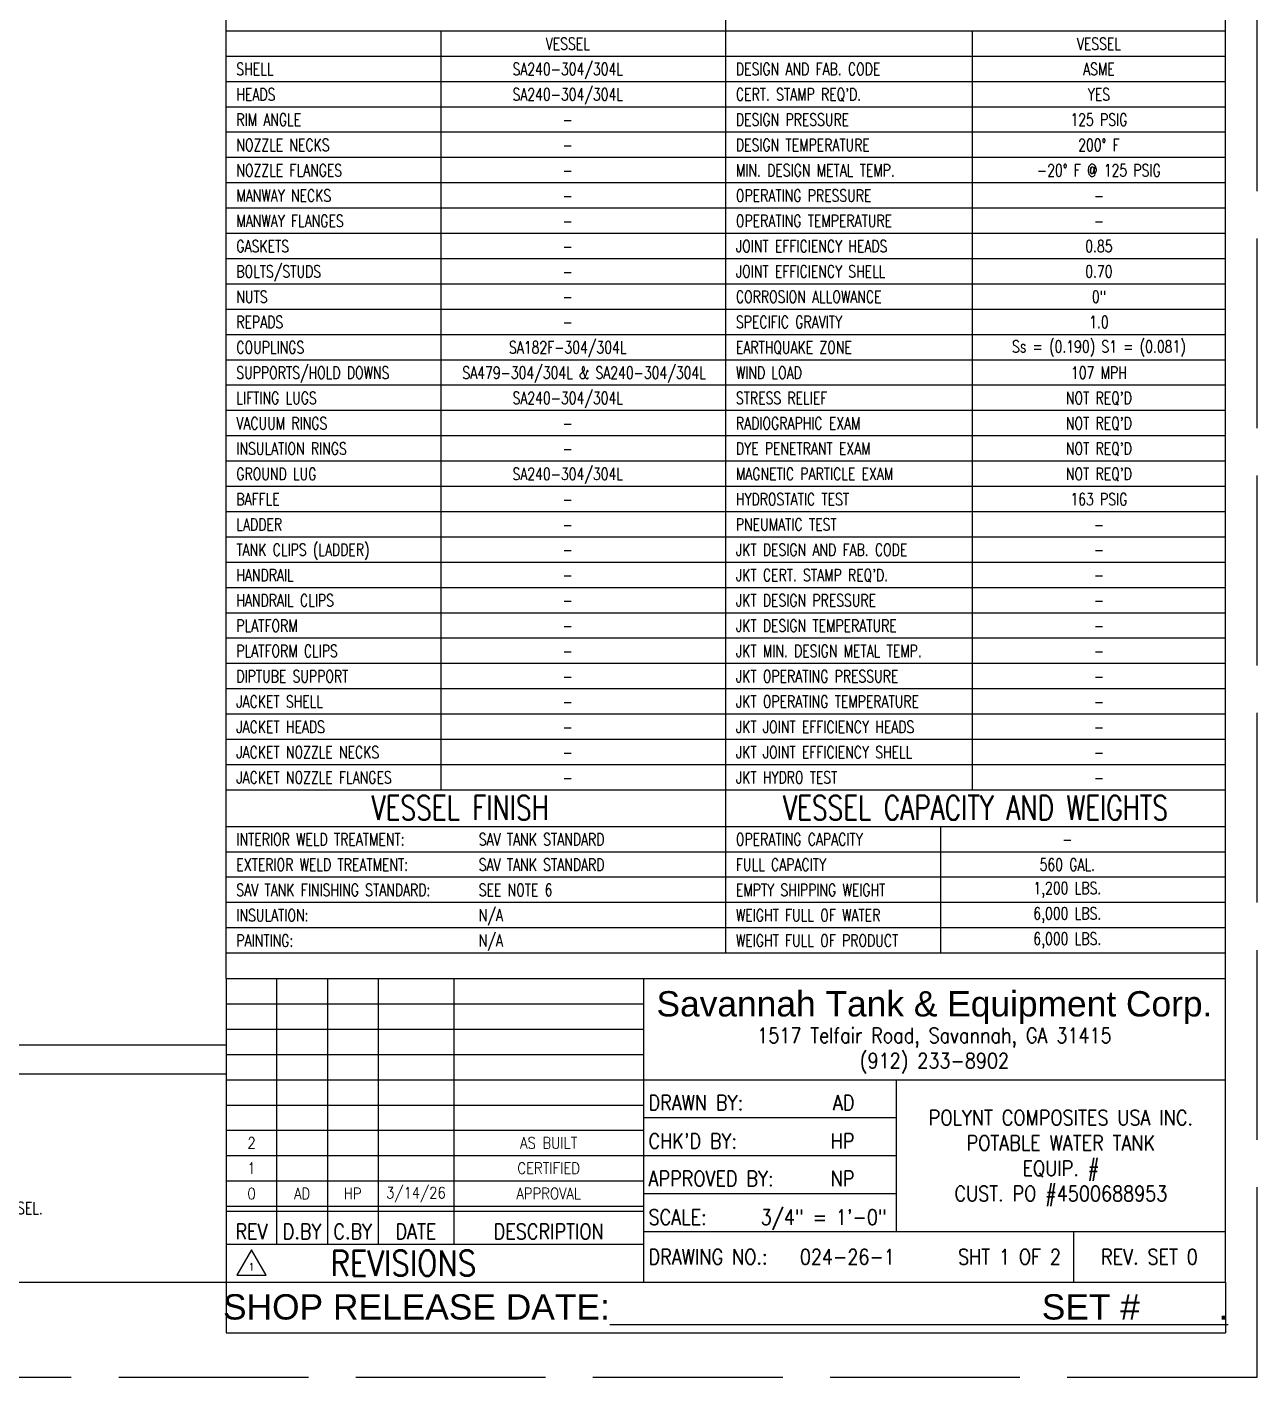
# Model space of a CAD drawing. Extents: x -69 to 372, y 12 to 357.
# Drawn here: x 216.4 to 372, y 12 to 182.7 of the extents above; entities that cross this region are included whole.
import ezdxf
from ezdxf.enums import TextEntityAlignment as Align

# ---------------------------------------------------------------- set-up
doc = ezdxf.new("R2010")
doc.units = 0
doc.header["$LTSCALE"] = 4
doc.header["$MEASUREMENT"] = 0
doc.linetypes.add('AM_ISO02W050', pattern=[7.5, 6, -1.5])
doc.layers.get('0').update_dxf_attribs({"linetype": 'CONTINUOUS'})
doc.layers.get('Defpoints').update_dxf_attribs({"linetype": 'CONTINUOUS'})
doc.layers.add('SHOP TAG', color=11, linetype='CONTINUOUS')
doc.layers.add('TEXT', color=4, linetype='CONTINUOUS')
doc.styles.add('ROMANS', font='ROMANS.shx', dxfattribs={"width": 0.85, "height": 1.92})
doc.styles.get("Standard").update_dxf_attribs({"font": 'sanss___.ttf'})

msp = doc.modelspace()

# ---------------------------------------------------------------- linework, layer by layer
for p, q in [((241.6058097685284, 62.39999999999998), (241.6058097685284, 296)), ((367.9941902314717, 24), (367.9941902314716, 296.0000000000001)), ((367.9941902314717, 24), (367.9941902314716, 296.0000000000001)), ((304.8000000000002, 65.60000000000002), (304.8, 187.2)), ((367.9941902314715, 182.2248039460705), (241.6058097685283, 182.2248039460707)), ((268.8058097685284, 86.22480394607048), (268.8058097685281, 182.2248039460705)), ((335.9999999999999, 86.22480394607048), (335.9999999999999, 182.2248039460706)), ((367.9941902314717, 179.0248039460705), (241.6058097685282, 179.0248039460705)), ((367.9941902314717, 175.8248039460706), (241.6058097685282, 175.8248039460705)), ((367.9941902314717, 172.6248039460706), (241.6058097685282, 172.6248039460706)), ((367.9941902314717, 169.4248039460706), (241.6058097685282, 169.4248039460706)), ((367.9941902314717, 166.2248039460706), (241.6058097685282, 166.2248039460706)), ((367.9941902314717, 163.0248039460706), (241.6058097685283, 163.0248039460706)), ((367.9941902314717, 159.8248039460706), (241.6058097685283, 159.8248039460706)), ((367.9941902314717, 156.6248039460706), (241.6058097685283, 156.6248039460706)), ((367.9941902314717, 153.4248039460706), (241.6058097685283, 153.4248039460706)), ((367.9941902314717, 150.2248039460707), (241.6058097685283, 150.2248039460707)), ((367.9941902314717, 147.0248039460707), (241.6058097685283, 147.0248039460707)), ((367.9941902314717, 143.8248039460707), (241.6058097685283, 143.8248039460707)), ((367.9941902314717, 140.6248039460707), (241.6058097685283, 140.6248039460707)), ((367.9941902314717, 137.4248039460707), (241.6058097685283, 137.4248039460707)), ((367.9941902314717, 134.2248039460703), (241.6058097685282, 134.2248039460703)), ((367.9941902314717, 131.0248039460703), (241.6058097685282, 131.0248039460703)), ((367.9941902314717, 127.8248039460703), (241.6058097685282, 127.8248039460703)), ((367.9941902314717, 124.6248039460703), (241.6058097685282, 124.6248039460703)), ((367.9941902314717, 121.4248039460703), (241.6058097685282, 121.4248039460703)), ((367.9941902314717, 118.2248039460703), (241.6058097685282, 118.2248039460704)), ((367.9941902314717, 115.0248039460703), (241.6058097685282, 115.0248039460703)), ((367.9941902314717, 111.8248039460703), (241.6058097685282, 111.8248039460703)), ((367.9941902314717, 108.6248039460703), (241.6058097685282, 108.6248039460703)), ((367.9941902314717, 105.4248039460703), (241.6058097685282, 105.4248039460704)), ((367.9941902314717, 102.2248039460704), (241.6058097685282, 102.2248039460704)), ((367.9941902314717, 99.02480394607039), (241.6058097685282, 99.02480394607039)), ((367.9941902314717, 95.82480394607039), (241.6058097685282, 95.82480394607039)), ((367.9941902314717, 92.62480394607039), (241.6058097685282, 92.62480394607039)), ((367.9941902314717, 89.42480394607041), (241.6058097685282, 89.42480394607041)), ((367.9941902314717, 86.22480394607044), (241.6058097685282, 86.22480394607048)), ((367.9941902314717, 81.59999999999991), (241.6058097685283, 81.59999999999991)), ((332.0000000000002, 65.60000000000002), (332, 81.59999999999997)), ((367.9941902314717, 78.39999999999992), (241.6058097685283, 78.39999999999992)), ((367.9941902314717, 75.19999999999993), (241.6058097685283, 75.19999999999993)), ((367.9941902314717, 71.99999999999994), (241.6058097685283, 71.99999999999989)), ((367.9941902314717, 68.79999999999995), (241.6058097685283, 68.79999999999995)), ((367.9941902314717, 65.59999999999997), (241.6058097685283, 65.59999999999997)), ((241.6058097685284, 62.39999999999998), (367.9941902314717, 62.39999999999998)), ((241.6058097685283, 62.39999999999998), (241.6058097685283, 24)), ((248.0058097685283, 28.79999999999995), (248.0058097685281, 62.39999999999998)), ((254.4058097685282, 62.39999999999998), (254.4058097685282, 28.79999999999995)), ((260.8058097685282, 62.39999999999998), (260.8058097685282, 28.79999999999995)), ((270.4058097685282, 62.39999999999998), (270.4058097685282, 28.79999999999995)), ((294.3941902314716, 62.39999999999998), (294.3941902314716, 24)), ((241.6058097685282, 59.20000000000005), (294.3941902314716, 59.20000000000005)), ((241.6058097685284, 56), (294.3941902314716, 56)), ((241.6058097685283, 53.97439913961304), (-7.994190231471634, 53.97439913961304)), ((241.6058097685282, 52.80000000000001), (294.3941902314716, 52.80000000000001)), ((241.6058097685283, 50.28810800733496), (87.36580976852838, 50.2881080073349)), ((241.6058097685283, 49.59999999999997), (367.9941902314717, 49.59999999999997)), ((326.3941902314716, 30.39999999999998), (326.3941902314714, 49.59999999999997)), ((241.6058097685283, 46.39999999999998), (294.3941902314716, 46.39999999999998)), ((294.3941902314716, 44.79999999999995), (326.3941902314715, 44.79999999999995)), ((241.6058097685283, 43.19999999999999), (294.3941902314716, 43.19999999999999)), ((241.6058097685283, 40), (294.3941902314716, 40)), ((294.3941902314716, 40), (326.3941902314716, 40)), ((241.6058097685283, 36.80000000000001), (294.3941902314715, 36.80000000000001)), ((294.3941902314716, 35.19999999999999), (326.3941902314716, 35.19999999999999)), ((241.6058097685283, 33.59999999999997), (294.3941902314716, 33.59999999999997)), ((241.6058097685283, 32.95999999999998), (294.3941902314716, 32.95999999999998)), ((294.3941902314716, 30.39999999999998), (367.9941902314717, 30.39999999999998)), ((348.7941902314719, 30.39999999999998), (348.7941902314719, 23.99999999999989)), ((241.6058097685283, 28.79999999999995), (294.3941902314716, 28.79999999999995)), ((-7.994190231471634, 24), (367.9941902314717, 24))]:
    msp.add_line(p, q)
at = {"layer": 'Defpoints', "linetype": 'AM_ISO02W050'}
for p, q in [((372, 12), (372, 300)), ((-12, 12), (372, 12))]:
    msp.add_line(p, q, dxfattribs=at)
at = {"layer": 'SHOP TAG'}
for p, q in [((241.6058097685283, 24), (241.6058097685283, 17.60000000000002)), ((367.9941902314717, 24), (367.9941902314717, 17.60000000000002)), ((241.6058097685283, 17.60000000000002), (367.9941902314717, 17.60000000000002))]:
    msp.add_line(p, q, dxfattribs=at)
at = {"layer": 'TEXT'}
for p, q in [((244.8058097685283, 28.06716003994399), (242.9582889071215, 24.86716003994394)), ((246.6533306299352, 24.86716003994394), (244.8058097685283, 28.06716003994399)), ((242.9582889071215, 24.86716003994394), (246.6533306299352, 24.86716003994394))]:
    msp.add_line(p, q, dxfattribs=at)

# ---------------------------------------------------------------- texts
at = {"layer": 'SHOP TAG'}
msp.add_text('SHOP RELEASE DATE:%%U                                            SET #        .', height=3.2, dxfattribs=at).set_placement((304.7838214602004, 20.86966228205131), align=Align.MIDDLE_CENTER)
at = {"layer": 'TEXT', "style": 'ROMANS'}
for s, height, width, p in [('VESSEL', 1.536, 0.75, (284.8058097685281, 180.6248039460706)), ('VESSEL', 1.536, 0.75, (351.9970951157358, 180.6248039460705)), ('SA240-304/304L', 1.536, 0.75, (284.8058097685281, 177.4248039460706)), ('ASME', 1.536, 0.75, (351.9970951157358, 177.4248039460707)), ('SA240-304/304L', 1.536, 0.75, (284.8058097685281, 174.2248039460707)), ('YES', 1.536, 0.75, (351.9970951157358, 174.2248039460706)), ('-', 1.536, 0.75, (284.8058097685281, 171.0248039460706)), ('-', 1.536, 0.75, (284.8058097685281, 167.8248039460706)), ('-', 1.536, 0.75, (284.8058097685281, 164.6248039460707)), ('-20%%D F @ 125 PSIG', 1.536, 0.75, (351.9970951157358, 164.6248039460707)), ('-', 1.536, 0.75, (284.8058097685283, 161.4248039460706)), ('-', 1.536, 0.75, (284.8058097685283, 158.2248039460707)), ('-', 1.536, 0.75, (284.8058097685283, 155.0248039460706)), ('-', 1.536, 0.75, (284.8058097685283, 151.8248039460707)), ('0"', 1.536, 0.75, (351.9970951157358, 148.6248039460707)), ('-', 1.536, 0.75, (284.8058097685283, 148.6248039460708)), ('-', 1.536, 0.75, (284.8058097685283, 145.4248039460708)), ('1.0', 1.536, 0.75, (351.9970951157358, 145.4248039460707)), ('SA182F-304/304L', 1.536, 0.75, (284.8058097685283, 142.2248039460708)), ('SA479-304/304L & SA240-304/304L', 1.536, 0.75, (286.8819073231502, 139.0248039460708)), ('SA240-304/304L', 1.536, 0.75, (284.8058097685284, 135.8248039460708)), ("NOT REQ'D", 1.536, 0.75, (351.9970951157358, 135.8248039460708)), ("NOT REQ'D", 1.536, 0.75, (351.9970951157358, 132.6248039460708)), ('-', 1.536, 0.75, (284.8058097685284, 132.6248039460708)), ("NOT REQ'D", 1.536, 0.75, (351.9970951157358, 129.4248039460708)), ('-', 1.536, 0.75, (284.8058097685284, 129.4248039460703)), ('SA240-304/304L', 1.536, 0.75, (284.8058097685284, 126.2248039460703)), ("NOT REQ'D", 1.536, 0.75, (351.9970951157358, 126.2248039460708)), ('-', 1.536, 0.75, (284.8058097685284, 123.0248039460703)), ('-', 1.536, 0.75, (284.8058097685283, 119.8248039460703)), ('-', 1.536, 0.75, (284.8058097685283, 116.6248039460703)), ('-', 1.536, 0.75, (351.9970951157358, 116.6248039460709)), ('-', 1.536, 0.75, (284.8058097685283, 113.4248039460703)), ('-', 1.536, 0.75, (351.9970951157358, 113.4248039460709)), ('-', 1.536, 0.75, (284.8058097685283, 110.2248039460704)), ('-', 1.536, 0.75, (284.8058097685283, 107.0248039460704)), ('-', 1.536, 0.75, (284.8058097685283, 103.8248039460704)), ('-', 1.536, 0.75, (351.9970951157358, 103.824803946071)), ('-', 1.536, 0.75, (284.8058097685283, 100.6248039460704)), ('-', 1.536, 0.75, (284.8058097685283, 97.42480394607041)), ('-', 1.536, 0.75, (284.8058097685284, 94.22480394607044)), ('-', 1.536, 0.75, (284.8058097685284, 91.02480394607039)), ('-', 1.536, 0.75, (284.8058097685284, 87.82480394607039)), ('VESSEL FINISH', 3.072, 0.75, (271.2058097685283, 83.99999999999989)), ('VESSEL CAPACITY AND WEIGHTS', 3.072, 0.75, (336.397095115736, 83.99999999999991)), ('-', 1.536, 0.75, (348.0000000000005, 80.00000000000011)), ('560 GAL.', 1.536, 0.75, (348.0000000000005, 76.80000000000013)), ('1517 Telfair Road, Savannah, GA 31415', 1.92, 0.85, (331.1941902314717, 55.19999999999993)), ('(912) 233-8902', 1.92, 0.85, (331.1941902314717, 51.99999999999994)), ('POLYNT COMPOSITES USA INC.', 1.92, 0.85, (347.1941902314716, 44.80000000000001)), ('POTABLE WATER TANK', 1.92, 0.85, (347.1941902314716, 41.59999999999997)), ('EQUIP. #', 1.92, 0.85, (347.1941902314716, 38.39999999999998)), ('CUST. PO #4500688953', 1.92, 0.85, (347.1941902314716, 35.19999999999999)), ('REVISIONS', 3.2, 0.85, (264.0058097685283, 26.39999999999998)), ('REV. SET 0', 1.92, 0.85, (358.3941902314718, 27.19999999999993)), ('1', 0.96, 0.85, (244.8058097685283, 25.9338267066106))]:
    msp.add_text(s, height=height, dxfattribs=dict(at, width=width)).set_placement(p, align=Align.MIDDLE_CENTER)
for s, height, width, p in [('SHELL', 1.536, 0.75, (242.8858097685281, 177.4248039460705)), ('DESIGN AND FAB. CODE', 1.536, 0.75, (306.0799999999999, 177.4248039460706)), ('HEADS', 1.536, 0.75, (242.8858097685281, 174.2248039460707)), ("CERT. STAMP REQ'D.", 1.536, 0.75, (306.0799999999999, 174.2248039460708)), ('RIM ANGLE', 1.536, 0.75, (242.8858097685281, 171.0248039460707)), ('DESIGN PRESSURE', 1.536, 0.75, (306.0799999999999, 171.0248039460708)), ('NOZZLE NECKS', 1.536, 0.75, (242.8858097685281, 167.8248039460705)), ('DESIGN TEMPERATURE', 1.536, 0.75, (306.0799999999999, 167.8248039460707)), ('NOZZLE FLANGES', 1.536, 0.75, (242.8858097685281, 164.6248039460706)), ('MIN. DESIGN METAL TEMP.', 1.536, 0.75, (306.08, 164.6248039460705)), ('MANWAY NECKS', 1.536, 0.75, (242.8858097685282, 161.4248039460706)), ('OPERATING PRESSURE', 1.536, 0.75, (306.0799999999999, 161.4248039460707)), ('MANWAY FLANGES', 1.536, 0.75, (242.8858097685282, 158.2248039460706)), ('OPERATING TEMPERATURE', 1.536, 0.75, (306.08, 158.2248039460706)), ('GASKETS', 1.536, 0.75, (242.8858097685282, 155.0248039460706)), ('JOINT EFFICIENCY HEADS', 1.536, 0.75, (306.0800000000001, 155.0248039460707)), ('BOLTS/STUDS', 1.536, 0.75, (242.8858097685282, 151.8248039460707)), ('JOINT EFFICIENCY SHELL', 1.536, 0.75, (306.0800000000001, 151.8248039460707)), ('NUTS', 1.536, 0.75, (242.8858097685282, 148.6248039460706)), ('CORROSION ALLOWANCE', 1.536, 0.75, (306.0800000000001, 148.6248039460708)), ('REPADS', 1.536, 0.75, (242.8858097685282, 145.4248039460707)), ('SPECIFIC GRAVITY', 1.536, 0.75, (306.0800000000001, 145.4248039460707)), ('COUPLINGS', 1.536, 0.75, (242.8858097685281, 142.2248039460707)), ('EARTHQUAKE ZONE', 1.536, 0.75, (306.0800000000001, 142.2248039460707)), ('SUPPORTS/HOLD DOWNS', 1.536, 0.75, (242.8858097685282, 139.0248039460706)), ('WIND LOAD', 1.536, 0.75, (306.0800000000001, 139.0248039460706)), ('LIFTING LUGS', 1.536, 0.75, (242.8858097685282, 135.8248039460706)), ('STRESS RELIEF', 1.536, 0.75, (306.0800000000001, 135.8248039460708)), ('VACUUM RINGS', 1.536, 0.75, (242.8858097685281, 132.6248039460706)), ('RADIOGRAPHIC EXAM', 1.536, 0.75, (306.0800000000001, 132.6248039460708)), ('INSULATION RINGS', 1.536, 0.75, (242.8858097685281, 129.4248039460706)), ('DYE PENETRANT EXAM', 1.536, 0.75, (306.0800000000001, 129.4248039460708)), ('GROUND LUG', 1.536, 0.75, (242.8858097685282, 126.2248039460701)), ('MAGNETIC PARTICLE EXAM', 1.536, 0.75, (306.0800000000001, 126.2248039460708)), ('BAFFLE', 1.536, 0.75, (242.8858097685281, 123.0248039460703)), ('HYDROSTATIC TEST', 1.536, 0.75, (306.0800000000001, 123.0248039460708)), ('LADDER', 1.536, 0.75, (242.8858097685281, 119.8248039460702)), ('PNEUMATIC TEST', 1.536, 0.75, (306.0800000000001, 119.8248039460708)), ('TANK CLIPS (LADDER)', 1.536, 0.75, (242.8858097685281, 116.6248039460702)), ('JKT DESIGN AND FAB. CODE', 1.536, 0.75, (306.0799999999999, 116.6248039460708)), ('HANDRAIL', 1.536, 0.75, (242.8858097685281, 113.4248039460703)), ("JKT CERT. STAMP REQ'D.", 1.536, 0.75, (306.0799999999999, 113.424803946071)), ('HANDRAIL CLIPS', 1.536, 0.75, (242.8858097685281, 110.2248039460703)), ('JKT DESIGN PRESSURE', 1.536, 0.75, (306.08, 110.2248039460711)), ('PLATFORM', 1.536, 0.75, (242.8858097685281, 107.0248039460703)), ('JKT DESIGN TEMPERATURE', 1.536, 0.75, (306.08, 107.0248039460709)), ('PLATFORM CLIPS', 1.536, 0.75, (242.8858097685281, 103.8248039460703)), ('JKT MIN. DESIGN METAL TEMP.', 1.536, 0.75, (306.08, 103.8248039460708)), ('DIPTUBE SUPPORT', 1.536, 0.75, (242.8858097685282, 100.6248039460702)), ('JKT OPERATING PRESSURE', 1.536, 0.75, (306.0799999999998, 100.624803946071)), ('JACKET SHELL', 1.536, 0.75, (242.8858097685281, 97.42480394607041)), ('JKT OPERATING TEMPERATURE', 1.536, 0.75, (306.08, 97.42480394607091)), ('JACKET HEADS', 1.536, 0.75, (242.8858097685281, 94.2248039460706)), ('JKT JOINT EFFICIENCY HEADS', 1.536, 0.75, (306.08, 94.22480394607094)), ('JACKET NOZZLE NECKS', 1.536, 0.75, (242.8858097685281, 91.02480394607043)), ('JKT JOINT EFFICIENCY SHELL', 1.536, 0.75, (306.08, 91.02480394607089)), ('JACKET NOZZLE FLANGES', 1.536, 0.75, (242.8858097685281, 87.8248039460705)), ('JKT HYDRO TEST', 1.536, 0.75, (306.0800000000001, 87.82480394607094)), ('INTERIOR WELD TREATMENT:', 1.536, 0.75, (242.8858097685281, 79.99999999999989)), ('SAV TANK STANDARD', 1.536, 0.75, (273.5458552404918, 79.99999999999989)), ('OPERATING CAPACITY', 1.536, 0.75, (306.0799999999999, 79.99999999999994)), ('EXTERIOR WELD TREATMENT:', 1.536, 0.75, (242.8858097685281, 76.7999999999999)), ('SAV TANK STANDARD', 1.536, 0.75, (273.5458552404918, 76.7999999999999)), ('FULL CAPACITY', 1.536, 0.75, (306.0799999999999, 76.80000000000001)), ('SAV TANK FINISHING STANDARD:', 1.536, 0.75, (242.8858097685281, 73.59999999999991)), ('SEE NOTE 6', 1.536, 0.75, (273.5458552404918, 73.59999999999997)), ('EMPTY SHIPPING WEIGHT', 1.536, 0.75, (306.0799999999999, 73.59999999999997)), ('INSULATION:', 1.536, 0.75, (242.8858097685281, 70.39999999999998)), ('N/A', 1.536, 0.75, (273.5458552404918, 70.40000000000003)), ('WEIGHT FULL OF WATER', 1.536, 0.75, (306.0799999999999, 70.40000000000003)), ('PAINTING:', 1.536, 0.75, (242.8858097685281, 67.19999999999993)), ('N/A', 1.536, 0.75, (273.5458552404918, 67.19999999999999)), ('WEIGHT FULL OF PRODUCT', 1.536, 0.75, (306.0799999999999, 67.19999999999999)), ('DRAWN BY:', 1.92, 0.85, (295.0341902314716, 46.69877931878807)), ("CHK'D BY:", 1.92, 0.85, (295.0341902314717, 41.83967473916834)), ('APPROVED BY:', 1.92, 0.85, (295.0341902314715, 37.09877931878805)), ('6.) PICKLE ALL EXTERIOR WELDS. PASSIVATE INTERIOR & EXTERIOR OF VESSEL.', 1.536, 0.75, (156.6777678491349, 33.35519956980647)), ('SCALE:', 1.92, 0.85, (295.0341902314716, 32.21243033292728)), ('DRAWING NO.:', 1.92, 0.85, (295.0341902314718, 27.19999999999993)), ('024-26-1', 1.92, 0.85, (314.1655455915417, 27.19999999999999))]:
    msp.add_text(s, height=height, dxfattribs=dict(at, width=width)).set_placement(p, align=Align.MIDDLE_LEFT)
for s, height, width, p in [('125 PSIG', 1.536, 0.75, (351.9970951157358, 171.0248039460707)), ('200%%D F', 1.536, 0.75, (351.9970951157358, 167.8248039460707)), ('-', 1.536, 0.75, (351.9970951157358, 161.4248039460707)), ('-', 1.536, 0.75, (351.9970951157359, 158.2248039460708)), ('0.85', 1.536, 0.75, (351.9970951157359, 155.0248039460707)), ('0.70', 1.536, 0.75, (351.9970951157359, 151.8248039460707)), ('Ss = (0.190) S1 = (0.081)', 1.536, 0.75, (351.9970951157358, 142.2248039460708)), ('107 MPH', 1.536, 0.75, (351.9970951157358, 139.0248039460707)), ('163 PSIG', 1.536, 0.75, (351.9970951157358, 123.0248039460708)), ('-', 1.536, 0.75, (351.9970951157358, 119.8248039460708)), ('-', 1.536, 0.75, (351.9970951157358, 110.2248039460709)), ('-', 1.536, 0.75, (351.9970951157358, 107.0248039460709)), ('-', 1.536, 0.75, (351.9970951157358, 100.6248039460709)), ('-', 1.536, 0.75, (351.9970951157358, 97.42480394607098)), ('-', 1.536, 0.75, (351.997095115736, 94.22480394607094)), ('-', 1.536, 0.75, (351.997095115736, 91.024803946071)), ('-', 1.536, 0.75, (351.9970951157359, 87.82480394607094)), ('1,200 LBS.', 1.536, 0.75, (348.0000000000005, 73.60000000000008)), ('6,000 LBS.', 1.536, 0.75, (348.0000000000005, 70.40000000000015)), ('6,000 LBS.', 1.536, 0.75, (348.0000000000007, 67.2000000000001)), ('2', 1.44, 0.85, (244.8058097685283, 41.60000000000002)), ('AS BUILT', 1.44, 0.85, (282.3999999999999, 41.59999999999997)), ('1', 1.44, 0.85, (244.8058097685283, 38.39999999999998)), ('CERTIFIED', 1.44, 0.85, (282.3999999999999, 38.39999999999998)), ('0', 1.44, 0.85, (244.8058097685283, 35.19999999999999)), ('AD', 1.44, 0.85, (251.2058097685283, 35.19999999999999)), ('HP', 1.44, 0.85, (257.6058097685283, 35.19999999999999)), ('3/14/26', 1.44, 0.85, (265.6058097685282, 35.19999999999999)), ('APPROVAL', 1.44, 0.85, (282.3999999999999, 35.19999999999993)), ('REV', 1.92, 0.85, (244.8058097685283, 30.39999999999998)), ('D.BY', 1.92, 0.85, (251.2058097685282, 30.39999999999998)), ('C.BY', 1.92, 0.85, (257.6058097685282, 30.39999999999998)), ('DATE', 1.92, 0.85, (265.6058097685283, 30.39999999999998)), ('DESCRIPTION', 1.92, 0.85, (282.3999999999999, 30.39999999999998))]:
    msp.add_text(s, height=height, dxfattribs=dict(at, width=width)).set_placement(p, align=Align.MIDDLE)
at = {"layer": 'TEXT'}
msp.add_text('Savannah Tank & Equipment Corp.', height=3.2, dxfattribs=at).set_placement((331.1941902314717, 59.1999999999997), align=Align.MIDDLE_CENTER)
at = {"layer": 'TEXT', "style": 'ROMANS', "width": 0.85}
for s, p in [('AD', (321.0848137678087, 46.69877931878807)), ('HP', (321.0848137678087, 41.83967473916834)), ('NP', (321.0848137678086, 37.09877931878805)), ('3/4" = 1\'-0"', (325.1634851365601, 32.21243033292728)), ('SHT 1 OF 2', (347.1922056610865, 27.19999999999993))]:
    msp.add_text(s, height=1.92, dxfattribs=at).set_placement(p, align=Align.MIDDLE_RIGHT)

doc.saveas('drawing.dxf')
